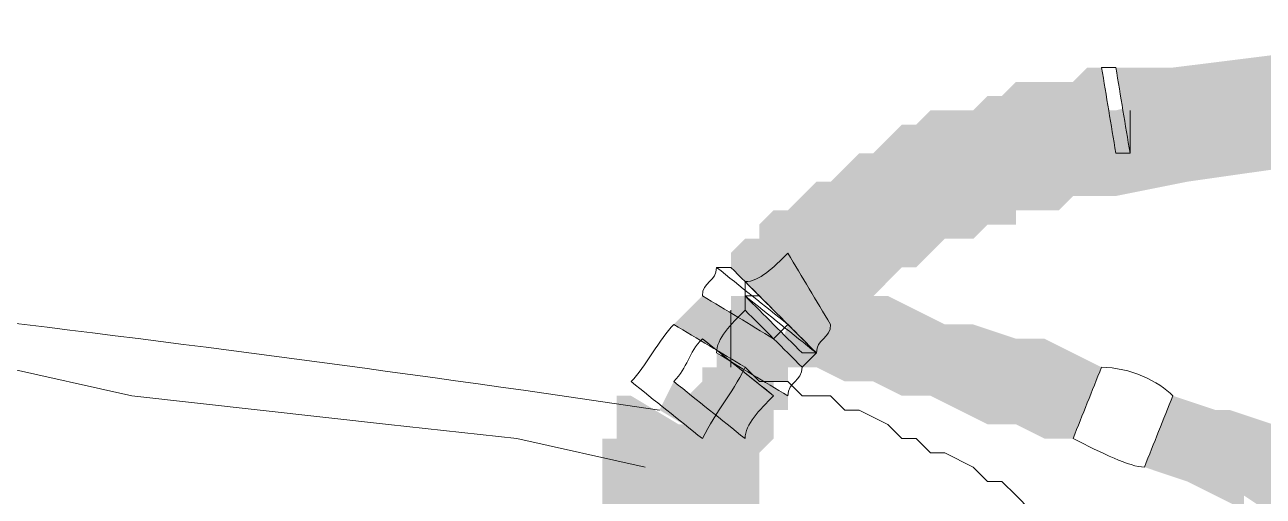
# Model space of a CAD drawing. Header units: millimetres. Extents: x -71336 to -35435, y -26189 to 22712.
# Drawn here: x -41049 to -41047.146, y -5450.685 to -5449.98 of the extents above; entities that cross this region are included whole.
import ezdxf
from ezdxf.enums import TextEntityAlignment as Align

# ---------------------------------------------------------------- set-up
doc = ezdxf.new("R2010")
doc.units = ezdxf.units.MM
doc.layers.add('SC - Equipment', color=7, linetype='Continuous', lineweight=13)
doc.styles.get("Standard").update_dxf_attribs({"font": 'arial.ttf', "height": 35})

# ---------------------------------------------------------------- blocks, each defined once
blk = doc.blocks.new('BARCO CLICKSHARE BUTTON WITH TEXT - SCHEMATIC')
at = {"layer": 'SC - Equipment', "lineweight": 0, "transparency": 33554687}
for points in [[(-2.754, -8.6035), (-2.9035, -8.5608), (-3.0529, -8.5395), (-3.2024, -8.5181), (-3.3518, -8.5181), (-3.5226, -8.4968), (-3.672, -8.4754), (-3.8215, -8.4754), (-3.9709, -8.4541), (-3.9709, -8.39), (-3.9709, -8.4541), (-4.1204, -8.4541), (-4.1204, -8.39), (-4.1204, -8.4541), (-4.2057, -8.4541), (-4.2057, -8.39), (-4.2057, -8.4541), (-4.3552, -8.4541), (-4.3552, -8.39), (-4.3552, -8.4541), (-4.526, -8.4541), (-4.6754, -8.4541), (-4.8249, -8.4541), (-4.9956, -8.4541), (-5.1451, -8.4754), (-5.1451, -8.4114), (-5.1451, -8.4754), (-5.2945, -8.4754), (-5.4653, -8.4968), (-5.4653, -8.4327), (-5.4653, -8.4968), (-5.6148, -8.5181), (-5.6148, -8.4541), (-5.6148, -8.5181), (-5.7002, -8.5181), (-5.7215, -8.39), (-5.6361, -8.39), (-5.6361, -8.39), (-5.4653, -8.3687), (-5.3159, -8.3473), (-5.1451, -8.3473), (-4.9956, -8.326), (-4.8249, -8.326), (-4.6754, -8.326), (-4.526, -8.326), (-4.3552, -8.326), (-4.3552, -8.326), (-4.2057, -8.326), (-4.1204, -8.326), (-4.1204, -8.326), (-3.9709, -8.326), (-3.8215, -8.3473), (-3.6507, -8.3473), (-3.5012, -8.3687), (-3.3518, -8.39), (-3.2024, -8.39), (-3.0529, -8.4114), (-2.8821, -8.4327), (-2.7327, -8.4754)], [(-5.7215, -8.4541), (-5.6361, -8.4327), (-5.6361, -8.4327), (-5.4653, -8.4114), (-5.3159, -8.4114), (-5.1664, -8.39), (-4.9956, -8.39), (-4.8462, -8.39), (-4.6754, -8.3687), (-4.526, -8.3687), (-4.3765, -8.3687), (-4.3765, -8.3687), (-4.2057, -8.3687), (-4.1204, -8.39), (-4.1204, -8.39), (-3.9709, -8.39), (-3.8215, -8.39), (-3.672, -8.4114), (-3.5012, -8.4327), (-3.3518, -8.4327), (-3.2024, -8.4541), (-3.0529, -8.4754), (-2.9035, -8.4968), (-2.754, -8.5181), (-2.7754, -8.6462), (-2.9248, -8.6249), (-3.0743, -8.6035), (-3.2237, -8.5822), (-3.2024, -8.5181), (-3.2237, -8.5822), (-3.3731, -8.5608), (-3.3518, -8.4968), (-3.3731, -8.5608), (-3.5226, -8.5395), (-3.672, -8.5395), (-3.8215, -8.5181), (-3.9709, -8.5181), (-4.1417, -8.5181), (-4.1204, -8.4541), (-4.1417, -8.5181), (-4.2271, -8.4968), (-4.2057, -8.4327), (-4.2271, -8.4968), (-4.3765, -8.4968), (-4.3765, -8.4327), (-4.3765, -8.4968), (-4.526, -8.4968), (-4.526, -8.4327), (-4.526, -8.4968), (-4.6754, -8.4968), (-4.8462, -8.5181), (-4.9956, -8.5181), (-4.9956, -8.4541), (-4.9956, -8.5181), (-5.1451, -8.5181), (-5.1451, -8.4541), (-5.1451, -8.5181), (-5.2945, -8.5395), (-5.4653, -8.5395), (-5.6148, -8.5608), (-5.7215, -8.5822)], [(-5.7215, -8.5181), (-5.7429, -8.5181), (-5.7642, -8.5395), (-5.7856, -8.5395), (-5.8069, -8.5395), (-5.8282, -8.5395), (-5.8496, -8.5608), (-5.8709, -8.5608), (-5.8923, -8.4968), (-5.8709, -8.5608), (-5.8709, -8.5608), (-5.8923, -8.4968), (-5.8709, -8.5608), (-5.8923, -8.5608), (-5.9136, -8.5822), (-5.935, -8.5822), (-5.9563, -8.5822), (-5.9777, -8.6035), (-5.999, -8.6035), (-6.0204, -8.6249), (-6.0417, -8.6249), (-6.0417, -8.6462), (-6.0631, -8.6462), (-6.0844, -8.6676), (-6.1058, -8.6676), (-6.1271, -8.6889), (-6.1271, -8.6889), (-6.1485, -8.7103), (-6.1698, -8.7103), (-6.1698, -8.7316), (-6.1912, -8.753), (-6.1912, -8.753), (-6.2125, -8.7743), (-6.2979, -8.6889), (-6.2979, -8.6676), (-6.2979, -8.6676), (-6.2766, -8.6462), (-6.2766, -8.6462), (-6.2552, -8.6462), (-6.2552, -8.6462), (-6.2552, -8.6249), (-6.2552, -8.6249), (-6.2339, -8.6035), (-6.2339, -8.6035), (-6.2125, -8.6035), (-6.2125, -8.6035), (-6.1912, -8.5822), (-6.1912, -8.5822), (-6.1698, -8.5608), (-6.1698, -8.5608), (-6.1485, -8.5608), (-6.1485, -8.5608), (-6.1271, -8.5395), (-6.1271, -8.5395), (-6.1271, -8.5395), (-6.1058, -8.5181), (-6.1058, -8.5181), (-6.0844, -8.5181), (-6.0631, -8.4968), (-6.0631, -8.4968), (-6.0631, -8.4968), (-6.0631, -8.4968), (-6.0417, -8.4754), (-6.0417, -8.4754), (-6.0204, -8.4754), (-6.0204, -8.4754), (-5.999, -8.4541), (-5.999, -8.4541), (-5.9563, -8.4541), (-5.9563, -8.4541), (-5.935, -8.4541), (-5.935, -8.4541), (-5.9136, -8.4327), (-5.9136, -8.4327), (-5.9136, -8.4327), (-5.9136, -8.4327), (-5.8923, -8.4327), (-5.8923, -8.4327), (-5.8709, -8.4114), (-5.8709, -8.4114), (-5.8496, -8.4114), (-5.8496, -8.4114), (-5.8069, -8.4114), (-5.8069, -8.4114), (-5.7856, -8.4114), (-5.7856, -8.4114), (-5.7642, -8.39), (-5.7642, -8.39), (-5.7429, -8.39)], [(-6.2552, -8.7316), (-6.2552, -8.7103), (-6.2552, -8.7103), (-6.2339, -8.7103), (-6.2339, -8.7103), (-6.2339, -8.6889), (-6.2339, -8.6889), (-6.2125, -8.6676), (-6.2125, -8.6676), (-6.1912, -8.6676), (-6.1912, -8.6676), (-6.1912, -8.6462), (-6.1912, -8.6462), (-6.1698, -8.6249), (-6.1698, -8.6249), (-6.1698, -8.6249), (-6.1698, -8.6249), (-6.1485, -8.6249), (-6.1485, -8.6249), (-6.1271, -8.6035), (-6.1271, -8.6035), (-6.1058, -8.5822), (-6.1058, -8.5822), (-6.0844, -8.5822), (-6.0844, -8.5822), (-6.0631, -8.5608), (-6.0631, -8.5608), (-6.0417, -8.5608), (-6.0417, -8.5608), (-6.0417, -8.5395), (-6.0417, -8.5395), (-6.0204, -8.5395), (-6.0204, -8.5395), (-5.999, -8.5181), (-5.999, -8.5181), (-5.9777, -8.5181), (-5.9777, -8.5181), (-5.9563, -8.4968), (-5.9563, -8.4968), (-5.935, -8.4968), (-5.935, -8.4968), (-5.9136, -8.4968), (-5.9136, -8.4968), (-5.8923, -8.4754), (-5.8923, -8.4754), (-5.8709, -8.4754), (-5.8709, -8.4754), (-5.8496, -8.4754), (-5.8496, -8.4754), (-5.8282, -8.4541), (-5.8282, -8.4541), (-5.8069, -8.4541), (-5.8069, -8.4541), (-5.7642, -8.4541), (-5.7642, -8.4541), (-5.7429, -8.4541), (-5.7429, -8.4541), (-5.7215, -8.4541), (-5.7215, -8.5822), (-5.7215, -8.5822), (-5.7429, -8.5822), (-5.7642, -8.5822), (-5.7856, -8.5822), (-5.8069, -8.6035), (-5.8282, -8.6035), (-5.8496, -8.6035), (-5.8709, -8.6035), (-5.8709, -8.6249), (-5.8923, -8.6249), (-5.9136, -8.6249), (-5.935, -8.6462), (-5.9563, -8.6462), (-5.9777, -8.6462), (-5.999, -8.6676), (-5.999, -8.6676), (-6.0204, -8.6889), (-6.0417, -8.6889), (-6.0631, -8.7103), (-6.0631, -8.7103), (-6.0844, -8.7316), (-6.0844, -8.7316), (-6.1058, -8.7316), (-6.1058, -8.753), (-6.1271, -8.753), (-6.1271, -8.7743), (-6.1485, -8.7957), (-6.1485, -8.7957), (-6.1698, -8.817)], [(-6.1912, -8.7103), (-6.1912, -8.7103), (-6.1485, -8.7103), (-6.1485, -8.7103), (-6.1058, -8.7316), (-6.1058, -8.7316), (-6.0631, -8.7316), (-6.0631, -8.7316), (-6.0204, -8.753), (-6.0204, -8.753), (-5.9777, -8.7743), (-5.9777, -8.7743), (-5.935, -8.7743), (-5.935, -8.7743), (-5.8709, -8.7957), (-5.8709, -8.7957), (-5.8283, -8.7957), (-5.8283, -8.7957), (-5.7856, -8.817), (-5.7856, -8.817), (-5.7429, -8.8384), (-5.7856, -8.9451), (-5.8283, -8.9451), (-5.8283, -8.9451), (-5.8709, -8.9238), (-5.8709, -8.9238), (-5.9136, -8.9238), (-5.9136, -8.9238), (-5.9563, -8.9024), (-5.935, -8.8384), (-5.9563, -8.9024), (-5.999, -8.8811), (-5.999, -8.8811), (-6.0417, -8.8811), (-6.0417, -8.8811), (-6.0844, -8.8597), (-6.0844, -8.8597), (-6.1271, -8.8597), (-6.1271, -8.8597), (-6.1698, -8.8384), (-6.1698, -8.8384), (-6.2339, -8.8384), (-6.2339, -8.8384)], [(-6.1912, -8.817), (-6.1912, -8.817), (-6.1912, -8.817), (-6.1912, -8.817), (-6.1912, -8.8384), (-6.1912, -8.817), (-6.1912, -8.8384), (-6.2339, -8.7957), (-6.1912, -8.8384), (-6.2125, -8.8384), (-6.2552, -8.7957), (-6.2125, -8.8384), (-6.2125, -8.8384), (-6.2125, -8.8384), (-6.2125, -8.8597), (-6.2339, -8.8597), (-6.2339, -8.8597), (-6.2339, -8.8811), (-6.3406, -8.7957), (-6.3193, -8.7957), (-6.3193, -8.7957), (-6.3193, -8.7743), (-6.3193, -8.7743), (-6.3193, -8.7743), (-6.3193, -8.7743), (-6.3193, -8.7743), (-6.3193, -8.7743), (-6.2979, -8.753), (-6.2979, -8.753), (-6.2979, -8.753), (-6.2979, -8.753), (-6.2979, -8.753), (-6.2979, -8.753), (-6.2979, -8.7316), (-6.2766, -8.7316), (-6.2766, -8.7316), (-6.2766, -8.7316), (-6.2766, -8.7316), (-6.2766, -8.7316), (-6.2766, -8.7316)], [(-6.2125, -8.8811), (-6.2125, -8.9024), (-6.2339, -8.9024), (-6.2339, -8.9238), (-6.2339, -8.9238), (-6.2339, -8.9451), (-6.2339, -8.9451), (-6.2552, -8.9665), (-6.2552, -8.9665), (-6.3193, -8.9451), (-6.2552, -8.9665), (-6.2552, -8.9665), (-6.2552, -8.9878), (-6.2552, -9.0092), (-6.2552, -9.0092), (-6.2552, -9.0305), (-6.2552, -9.0305), (-6.2552, -9.0519), (-6.2552, -9.0732), (-6.3833, -9.0519), (-6.3833, -9.0519), (-6.3833, -9.0519), (-6.3833, -9.0305), (-6.3833, -9.0305), (-6.3833, -9.0092), (-6.3833, -9.0092), (-6.3833, -8.9878), (-6.3833, -8.9878), (-6.3833, -8.9878), (-6.3833, -8.9665), (-6.3833, -8.9665), (-6.3833, -8.9665), (-6.3833, -8.9451), (-6.3833, -8.9451), (-6.3833, -8.9238), (-6.362, -8.9238), (-6.362, -8.9238), (-6.362, -8.9238), (-6.362, -8.9024), (-6.362, -8.9024), (-6.362, -8.9024), (-6.362, -8.8811), (-6.362, -8.8811), (-6.362, -8.8811), (-6.3406, -8.8597), (-6.3406, -8.8597), (-6.3406, -8.8384), (-6.3406, -8.8384), (-6.3193, -8.8384), (-6.3193, -8.8384), (-6.3193, -8.817)], [(-6.4901, -8.9878), (-6.4901, -8.9878), (-6.4901, -8.9878), (-6.4901, -8.9665), (-6.4901, -8.9665), (-6.4901, -8.9665), (-6.4901, -8.9451), (-6.4687, -8.9451), (-6.4687, -8.9451), (-6.4687, -8.9451), (-6.4687, -8.9238), (-6.4687, -8.9238), (-6.4687, -8.9238), (-6.4687, -8.9238), (-6.4687, -8.9024), (-6.4687, -8.9024), (-6.4687, -8.9024), (-6.4687, -8.9024), (-6.4687, -8.8811), (-6.4474, -8.8811), (-6.4474, -8.8811), (-6.4474, -8.8811), (-6.3406, -8.9451), (-6.3406, -8.9451), (-6.3406, -8.9451), (-6.3406, -8.9451), (-6.3406, -8.9665), (-6.3406, -8.9665), (-6.362, -8.9665), (-6.362, -8.9665), (-6.362, -8.9665), (-6.362, -8.9878), (-6.362, -8.9878), (-6.426, -8.9878), (-6.362, -8.9878), (-6.362, -8.9878)], [(-6.3193, -9.0092), (-6.3193, -9.0092), (-6.3193, -9.0092), (-6.3406, -9.0092), (-6.3406, -9.0092), (-6.3406, -9.0092), (-6.3406, -9.0092), (-6.362, -9.0092), (-6.362, -9.0092), (-6.362, -9.0092), (-6.362, -8.9878), (-6.3406, -8.8811), (-6.3406, -8.8811), (-6.3406, -8.8811), (-6.3406, -8.8811), (-6.3193, -8.8811), (-6.3193, -8.8811), (-6.3193, -8.8811), (-6.3193, -8.8811), (-6.2979, -8.8811), (-6.2979, -8.8811), (-6.2979, -8.8811)], [(-5.6361, -8.8811), (-5.5721, -8.9024), (-5.5507, -8.9024), (-5.4867, -8.9238), (-5.4867, -8.9238), (-5.4226, -8.9451), (-5.3586, -8.9665), (-5.3586, -8.9665), (-5.3372, -8.9878), (-5.3372, -8.9878), (-5.2732, -9.0092), (-5.2305, -9.0092), (-5.2518, -9.0732), (-5.2305, -9.0092), (-5.1664, -9.0305), (-5.1878, -9.0946), (-5.1664, -9.0305), (-5.1024, -9.0519), (-5.1024, -9.0519), (-5.081, -9.0519), (-5.017, -9.0946), (-4.953, -9.0946), (-4.8676, -9.1159), (-4.8035, -9.1373), (-4.7608, -9.1586), (-4.7608, -9.1586), (-4.7395, -9.1586), (-4.7395, -9.1586), (-4.7395, -9.1586), (-4.7395, -9.1586), (-4.6968, -9.1799), (-4.6968, -9.1799), (-4.6754, -9.1799), (-4.6754, -9.1799), (-4.6541, -9.2013), (-4.6541, -9.2013), (-4.6541, -9.2013), (-4.6541, -9.2013), (-4.6327, -9.2013), (-4.6327, -9.2013), (-4.6327, -9.2013), (-4.6327, -9.2013), (-4.6327, -9.2013), (-4.6114, -9.2013), (-4.6114, -9.2226), (-4.6114, -9.2226), (-4.6114, -9.2226), (-4.59, -9.2226), (-4.59, -9.2226), (-4.59, -9.2226), (-4.59, -9.244), (-4.5687, -9.244), (-4.5687, -9.244), (-4.6114, -9.2867), (-4.5687, -9.244), (-4.5687, -9.244), (-4.5687, -9.244), (-4.5687, -9.244), (-4.6114, -9.2867), (-4.5687, -9.244), (-4.5687, -9.244), (-4.6114, -9.2867), (-4.5687, -9.244), (-4.5687, -9.244), (-4.6114, -9.2867), (-4.59, -9.244), (-4.59, -9.244), (-4.6114, -9.2867), (-4.59, -9.244), (-4.59, -9.244), (-4.6114, -9.2867), (-4.6114, -9.244), (-4.6114, -9.244), (-4.6114, -9.2867), (-4.6114, -9.244), (-4.6114, -9.244), (-4.59, -9.2867), (-4.6114, -9.244), (-4.6114, -9.244), (-4.59, -9.2867), (-4.6327, -9.244), (-4.6327, -9.244), (-4.6327, -9.244), (-4.6327, -9.244), (-4.6114, -9.2226), (-4.6114, -9.2226), (-4.6114, -9.2226), (-4.526, -9.308), (-4.526, -9.3294), (-4.526, -9.3294), (-4.5473, -9.3294), (-4.5473, -9.3294), (-4.5473, -9.3294), (-4.5473, -9.3507), (-4.5473, -9.3507), (-4.5687, -9.3507), (-4.5687, -9.3507), (-4.5687, -9.3507), (-4.5687, -9.3507), (-4.5687, -9.3507), (-4.5687, -9.3507), (-4.59, -9.3507), (-4.59, -9.3507), (-4.59, -9.3507), (-4.6114, -9.3507), (-4.6114, -9.3507), (-4.6327, -9.3507), (-4.6327, -9.3507), (-4.6327, -9.3507), (-4.6541, -9.3507), (-4.6541, -9.3507), (-4.6541, -9.3294), (-4.6541, -9.3294), (-4.6541, -9.3294), (-4.6114, -9.2867), (-4.6541, -9.3294), (-4.6541, -9.3294), (-4.6541, -9.3294), (-4.6754, -9.3294), (-4.6754, -9.3294), (-4.6754, -9.3294), (-4.6754, -9.3294), (-4.6754, -9.3294), (-4.6968, -9.308), (-4.6968, -9.308), (-4.6968, -9.308), (-4.6968, -9.308), (-4.7181, -9.308), (-4.7395, -9.308), (-4.7181, -9.244), (-4.7395, -9.308), (-4.7608, -9.2867), (-4.7608, -9.2867), (-4.7608, -9.2867), (-4.7608, -9.2867), (-4.8035, -9.2867), (-4.8035, -9.2867), (-4.8462, -9.2653), (-4.9103, -9.244), (-4.9743, -9.2226), (-5.0383, -9.2013), (-5.1237, -9.1799), (-5.1451, -9.1799), (-5.1451, -9.1799), (-5.2091, -9.1586), (-5.2091, -9.1586), (-5.2732, -9.1373), (-5.2732, -9.1373), (-5.3159, -9.1159), (-5.3159, -9.1159), (-5.3799, -9.0946), (-5.3799, -9.0946), (-5.4013, -9.0946), (-5.4013, -9.0946), (-5.4653, -9.0732), (-5.5294, -9.0305), (-5.5294, -9.0519), (-5.6148, -9.0092), (-5.5934, -8.9665), (-5.6148, -9.0092), (-5.6788, -8.9878)]]:
    blk.add_hatch(color=7, dxfattribs=at).paths.add_polyline_path(points)
at = {"layer": 'SC - Equipment', "color": 7, "lineweight": 0, "transparency": 33554687}
blk.add_lwpolyline([(-6.4047, -8.9024, 0.014814), (-8.5822, -8.6462)], format="xyb", dxfattribs=at)
for points in [[(-5.7002, -8.5181), (-5.7002, -8.4541)], [(-8.3474, -8.753), (-8.2407, -8.753), (-8.0485, -8.7743), (-7.8564, -8.7957), (-7.771, -8.7957), (-7.5575, -8.817), (-7.3867, -8.8384), (-7.1946, -8.8811), (-7.0024, -8.9024), (-6.8103, -8.9238), (-6.6182, -8.9451), (-6.426, -8.9878)], [(-6.2979, -8.8384), (-6.2979, -8.753)], [(-5.8496, -9.0519), (-5.8709, -9.0305), (-5.8923, -9.0092), (-5.9136, -9.0092), (-5.935, -8.9878), (-5.9777, -8.9665), (-5.999, -8.9665), (-6.0204, -8.9451), (-6.0417, -8.9451), (-6.0631, -8.9238), (-6.1058, -8.9024), (-6.1271, -8.9024), (-6.1485, -8.8811), (-6.1912, -8.8811), (-6.2125, -8.8597), (-6.2552, -8.8597), (-6.2766, -8.8384)]]:
    blk.add_lwpolyline(points, dxfattribs=at)
blk.add_lwpolyline([(-6.2339, -8.8811), (-6.3406, -8.7957)], close=True, dxfattribs=at)
for points, knots in [([(-5.7215, -8.5181), (-5.7286, -8.4754), (-5.7357, -8.4327), (-5.7429, -8.39), (-5.7215, -8.39), (-5.7215, -8.39), (-5.7215, -8.39), (-5.7144, -8.4327), (-5.7073, -8.4754), (-5.7002, -8.5181), (-5.7002, -8.5181), (-5.7215, -8.5181), (-5.7215, -8.5181)], [0, 0, 0, 0, 1, 1, 1, 2, 2, 2, 3, 3, 3, 4, 4, 4, 4]), ([(-6.1698, -8.817), (-6.2054, -8.7814), (-6.241, -8.7459), (-6.2766, -8.7103), (-6.2552, -8.7103), (-6.2339, -8.6889), (-6.2125, -8.6676), (-6.1912, -8.7032), (-6.1698, -8.7387), (-6.1485, -8.7743), (-6.1485, -8.7957), (-6.1698, -8.7957), (-6.1698, -8.817)], [0, 0, 0, 0, 1, 1, 1, 2, 2, 2, 3, 3, 3, 4, 4, 4, 4]), ([(-6.2979, -8.6889), (-6.2695, -8.7174), (-6.241, -8.7459), (-6.2125, -8.7743), (-6.2481, -8.7459), (-6.2837, -8.7174), (-6.3193, -8.6889), (-6.2837, -8.7174), (-6.2481, -8.7459), (-6.2125, -8.7743), (-6.2125, -8.7743), (-6.2339, -8.7957), (-6.2339, -8.7957), (-6.2695, -8.7743), (-6.305, -8.753), (-6.3406, -8.7316), (-6.3406, -8.7103), (-6.3193, -8.7103), (-6.3193, -8.6889), (-6.3193, -8.6889), (-6.3193, -8.6889), (-6.2979, -8.6889)], [0, 0, 0, 0, 1, 1, 1, 2, 2, 2, 3, 3, 3, 4, 4, 4, 5, 5, 5, 6, 6, 6, 7, 7, 7, 7]), ([(-6.2766, -8.7103), (-6.241, -8.7459), (-6.2054, -8.7814), (-6.1698, -8.817), (-6.2054, -8.7886), (-6.241, -8.7601), (-6.2766, -8.7316), (-6.2481, -8.7601), (-6.2196, -8.7886), (-6.1912, -8.817), (-6.1698, -8.817), (-6.1698, -8.817), (-6.1698, -8.817), (-6.1698, -8.817), (-6.1698, -8.817), (-6.1912, -8.8384), (-6.2196, -8.8099), (-6.2481, -8.7814), (-6.2766, -8.753), (-6.2766, -8.753), (-6.2766, -8.753), (-6.2766, -8.7316), (-6.241, -8.7601), (-6.2054, -8.7886), (-6.1698, -8.817), (-6.1983, -8.7886), (-6.2268, -8.7601), (-6.2552, -8.7316), (-6.2552, -8.7316), (-6.2766, -8.7316), (-6.2766, -8.7316), (-6.2766, -8.7103), (-6.2766, -8.7103), (-6.2766, -8.7103)], [0, 0, 0, 0, 1, 1, 1, 2, 2, 2, 3, 3, 3, 4, 4, 4, 5, 5, 5, 6, 6, 6, 7, 7, 7, 8, 8, 8, 9, 9, 9, 10, 10, 10, 11, 11, 11, 11]), ([(-6.2125, -8.8811), (-6.2481, -8.8597), (-6.2837, -8.8384), (-6.3193, -8.817), (-6.3193, -8.7957), (-6.2979, -8.7743), (-6.2766, -8.753), (-6.2481, -8.7814), (-6.2196, -8.8099), (-6.1912, -8.8384), (-6.1912, -8.8597), (-6.2125, -8.8597), (-6.2125, -8.8811)], [0, 0, 0, 0, 1, 1, 1, 2, 2, 2, 3, 3, 3, 4, 4, 4, 4]), ([(-6.3406, -8.9451), (-6.3762, -8.9166), (-6.4118, -8.8882), (-6.4474, -8.8597), (-6.426, -8.8384), (-6.4047, -8.7957), (-6.3833, -8.7743), (-6.3477, -8.7957), (-6.3122, -8.817), (-6.2766, -8.8384), (-6.2979, -8.8811), (-6.3193, -8.9024), (-6.3406, -8.9451)], [0, 0, 0, 0, 1, 1, 1, 2, 2, 2, 3, 3, 3, 4, 4, 4, 4]), ([(-6.2766, -8.9451), (-6.3122, -8.9166), (-6.3477, -8.8882), (-6.3833, -8.8597), (-6.362, -8.8384), (-6.362, -8.817), (-6.3406, -8.7957), (-6.305, -8.8241), (-6.2695, -8.8526), (-6.2339, -8.8811), (-6.2552, -8.9024), (-6.2766, -8.9238), (-6.2766, -8.9451)], [0, 0, 0, 0, 1, 1, 1, 2, 2, 2, 3, 3, 3, 4, 4, 4, 4]), ([(-5.7856, -8.9451), (-5.7713, -8.9095), (-5.7571, -8.874), (-5.7429, -8.8384), (-5.7002, -8.8384), (-5.6575, -8.8597), (-5.6361, -8.8811), (-5.6503, -8.9166), (-5.6646, -8.9522), (-5.6788, -8.9878), (-5.7002, -8.9878), (-5.7429, -8.9665), (-5.7856, -8.9451)], [0, 0, 0, 0, 1, 1, 1, 2, 2, 2, 3, 3, 3, 4, 4, 4, 4])]:
    blk.add_open_spline(points, degree=3, knots=knots, dxfattribs=at)
for points in [[(-6.3833, -8.7743), (-6.3406, -8.7316), (-6.2766, -8.8384), (-6.2339, -8.7957)], [(-6.2766, -8.9451), (-6.2979, -8.9665), (-6.3833, -8.8597), (-6.4047, -8.9024)], [(-6.2766, -8.9238), (-6.2766, -9.2013), (-6.426, -8.9238), (-6.426, -9.2013)], [(-6.4901, -9.2867), (-6.4901, -8.9878), (-6.362, -9.2867), (-6.362, -8.9878)]]:
    blk.add_solid(points, dxfattribs=at)
at = {"ltscale": 5}
for tag, p in [('MAKE', (0, 10.9753)), ('MODEL', (0, 5.9753))]:
    blk.add_attdef(tag, text='', height=2.5, dxfattribs=at).set_placement(p, align=Align.MIDDLE_CENTER)
at = {"ltscale": 5, "flags": 1}
for tag, p in [('ROOM_TYPE', (45, -5)), ('LOCATION', (45, -10)), ('RACK_EQUIPMENT_(Y/N)', (45, -15)), ('IP_(Y/N)', (45, -30)), ('POE(WATT)', (45, -35)), ('AMP(@240V)', (45, -40)), ('WATT', (45, -45)), ('BTU/H', (45, -50)), ('WEIGHT(KG)', (45, -55)), ('TRANSFORMER_TAPS', (45, -60))]:
    blk.add_attdef(tag, p, '', height=2.5, dxfattribs=at)
for tag, p in [('DESCRIPTION', (56.9608, -23.892)), ('BRACKET', (53.1547, -63.4953))]:
    blk.add_attdef(tag, text='', height=2.5, dxfattribs=at).set_placement(p, align=Align.MIDDLE_CENTER)

msp = doc.modelspace()

# ---------------------------------------------------------------- block references
at = {"ltscale": 5}
msp.add_blockref('BARCO CLICKSHARE BUTTON WITH TEXT - SCHEMATIC', (-41041.6451, -5441.6538), dxfattribs=at)

doc.saveas('drawing.dxf')
